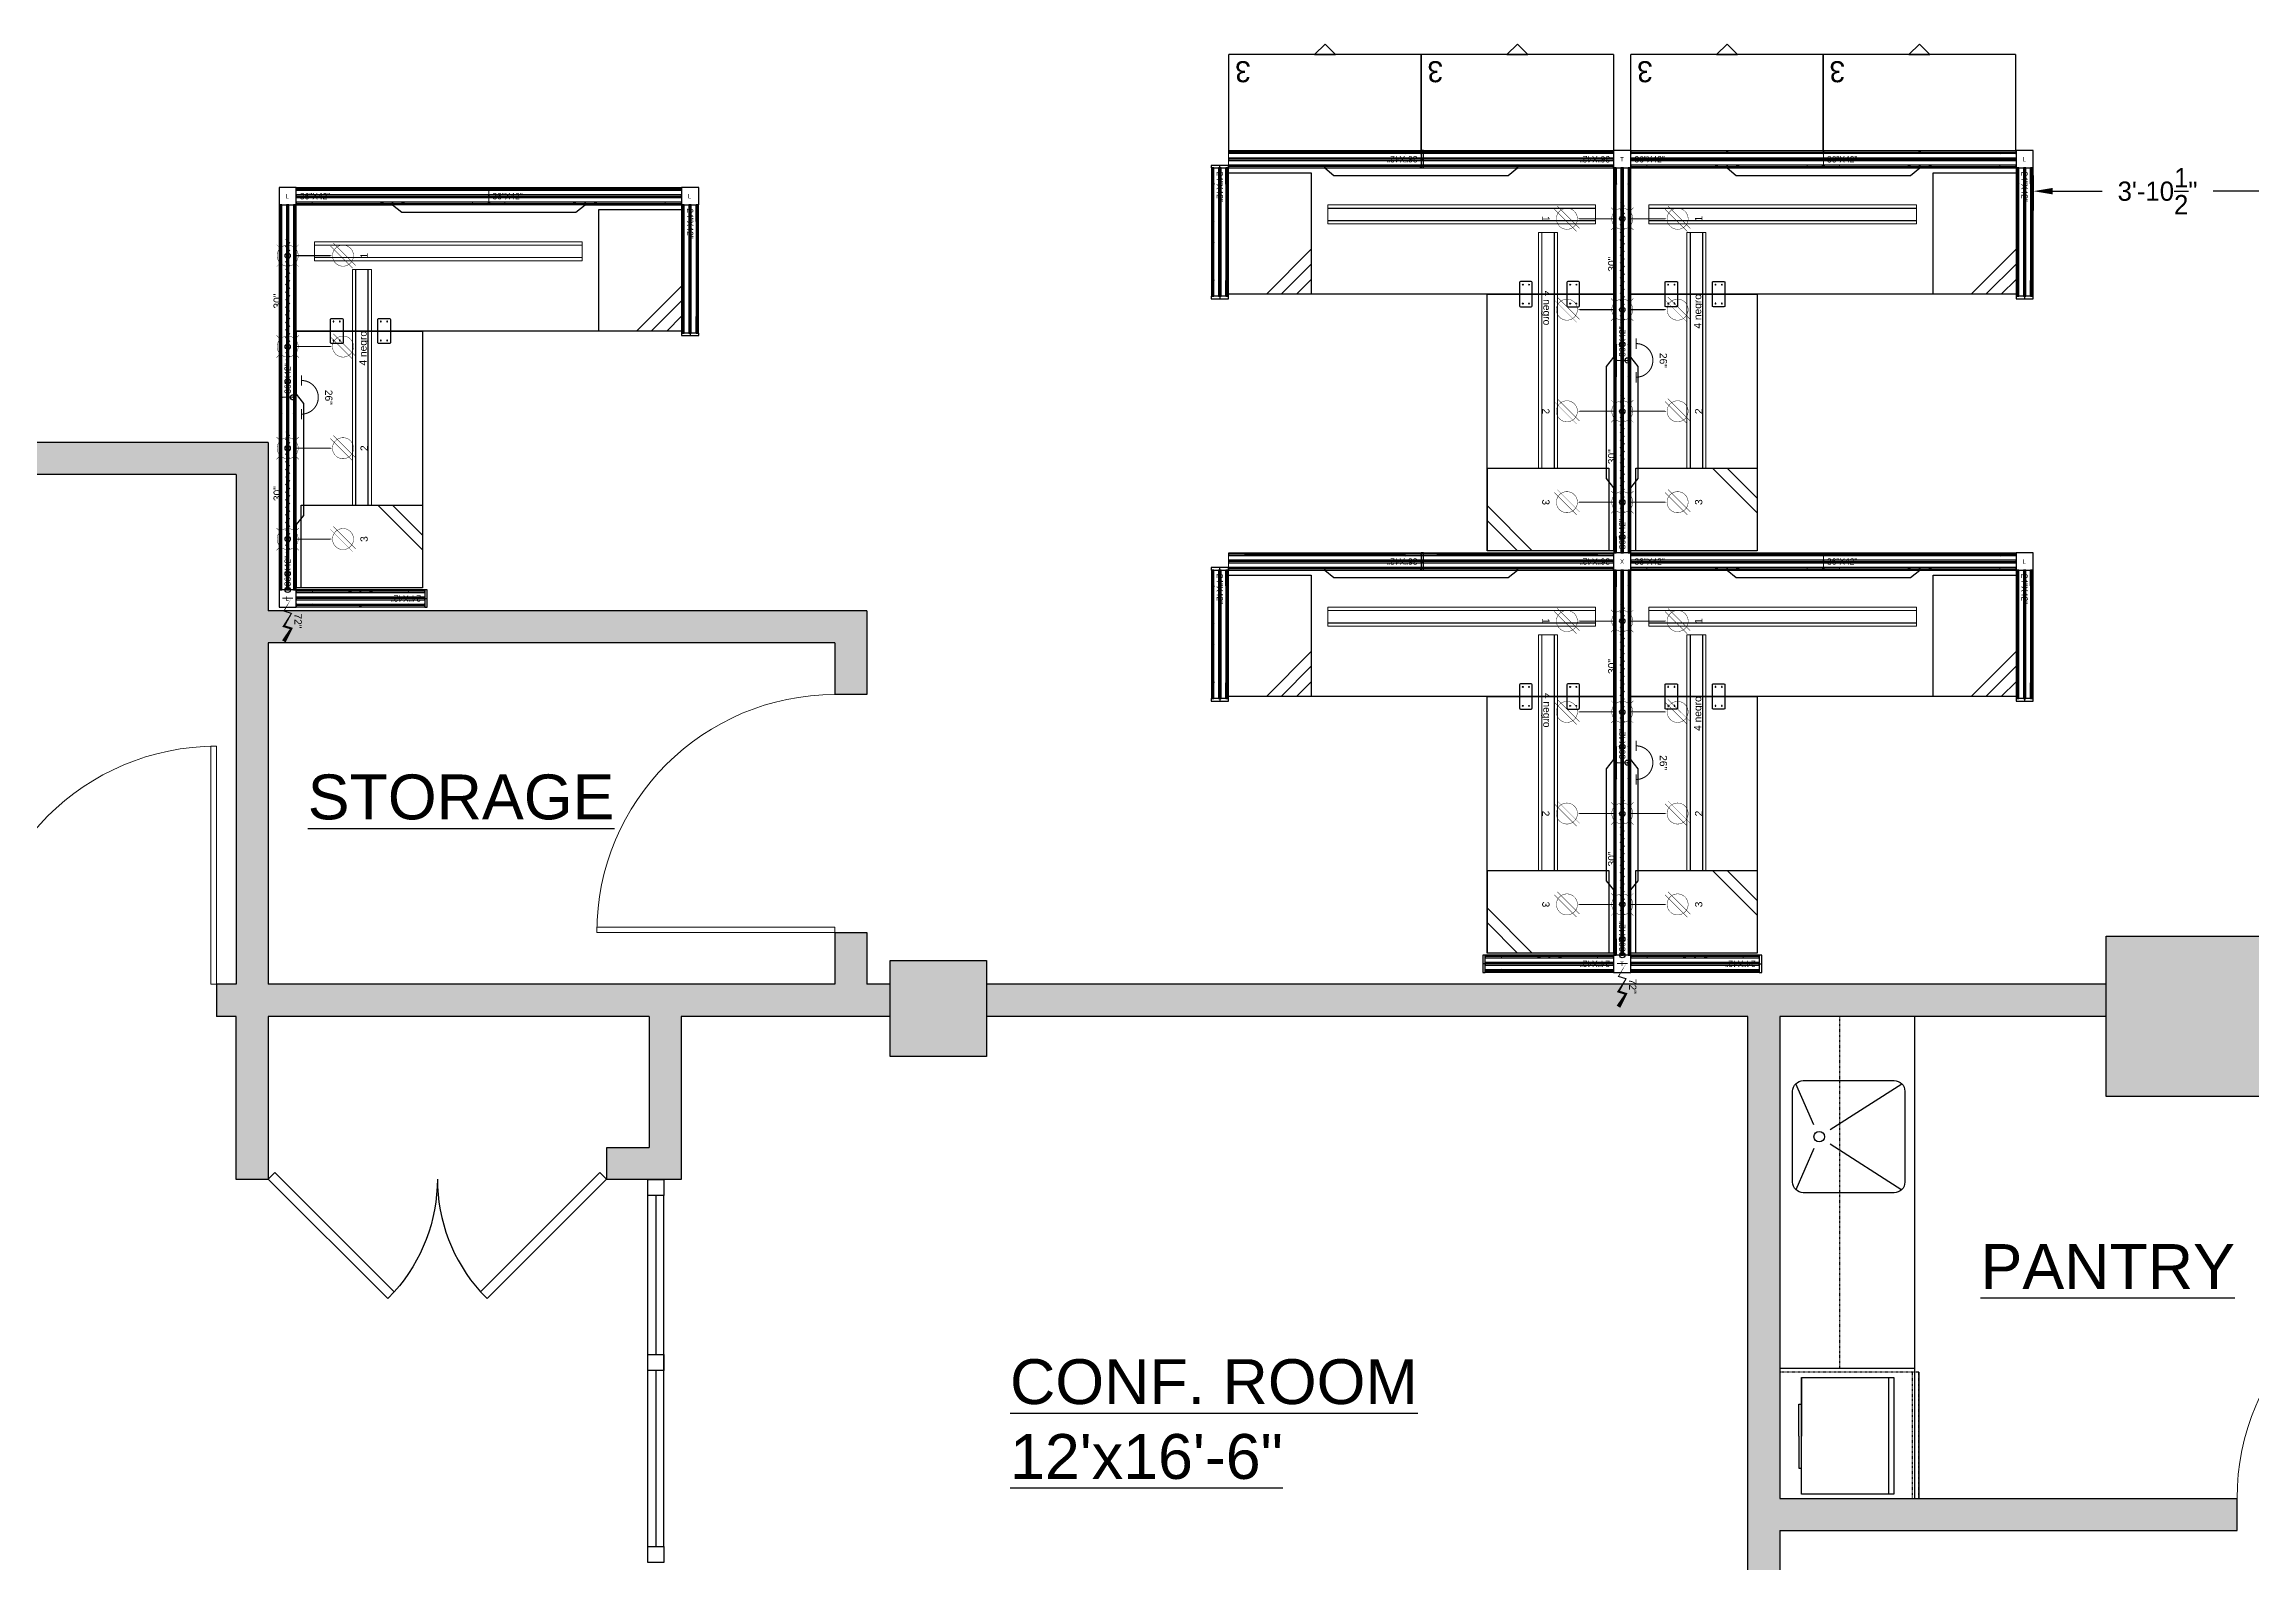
# Model space of a CAD drawing. Header units: inches. Extents: x 0 to 8116, y 4 to 1630.
# Drawn here: x 2857.2 to 3270.2, y 534.4 to 818.6 of the extents above; entities that cross this region are included whole.
import ezdxf
from ezdxf.enums import TextEntityAlignment as Align

# ---------------------------------------------------------------- set-up
doc = ezdxf.new("R2010")
doc.units = ezdxf.units.IN
doc.header["$MEASUREMENT"] = 0
doc.linetypes.add('HIDDEN', pattern=[0.375, 0.25, -0.125])
for name, color, linetype in [('0-BACKGROUND', 7, 'Continuous'), ('DD2D', 7, 'Continuous'), ('DD2D_Geometry', 7, 'Continuous'), ('ELECTRI', 7, 'Continuous'), ('ENFASIS NEW', 7, 'Continuous'), ('LATEFILE', 7, 'Continuous'), ('LATFILE', 7, 'Continuous'), ('LF', 7, 'Continuous'), ('QU4TRO', 7, 'Continuous'), ('S7000', 7, 'Continuous'), ('TEXT HARNESS', 7, 'Continuous')]:
    doc.layers.add(name, color=color, linetype=linetype)
doc.layers.add('ADOOR', color=2, linetype='Continuous', lineweight=9)
doc.styles.add('ARCH-STYLE', font='arial.ttf')
doc.styles.add('ARIAL', font='arial.ttf')
doc.styles.get("Standard").update_dxf_attribs({"font": 'stylu.ttf'})
doc.dimstyles.get("Standard").update_dxf_attribs({"dimscale": 20, "dimtxt": 0.18, "dimasz": 0.18, "dimexe": 0.18, "dimexo": 0.0625, "dimgap": 0.09, "dimtad": 0, "dimtih": 1, "dimtoh": 1, "dimzin": 0, "dimdsep": 46, "dimlunit": 4, "dimtxsty": 'Standard', "dimcen": 0.09, "dimadec": 0, "dimazin": 0, "dimtfac": 1, "dimtofl": 0, "dimtmove": 0, "dimatfit": 3, "dimfxl": 1, "dimtolj": 1, "dimtzin": 0, "dimarcsym": 0})

# ---------------------------------------------------------------- blocks, each defined once
blk = doc.blocks.new('45DR')
at = {"layer": 'ADOOR'}
blk.add_lwpolyline([(0, 1), (0, 0), (0.0234, 0), (0.0234, 1)], close=True, dxfattribs=at)
blk.add_arc((0, 0), 1, 0, 90, dxfattribs=at)
blk = doc.blocks.new('DOOR45')
blk.add_lwpolyline([(0, 0), (1.41, -1.41), (26.83, 24), (25.42, 25.42)], close=True)
blk.add_arc((0, 0), 36, 0, 41.8153)
blk = doc.blocks.new('520block')
at = {"layer": '0-BACKGROUND'}
for points in [[(702.66, 557.4), (590.66, 557.4), (590.66, 588.9), (449.35, 588.9), (449.35, 582.9), (584.66, 582.9), (584.66, 487.53), (580.94, 487.53), (580.94, 481.53), (584.66, 481.53), (584.66, 450.98), (590.58, 450.98), (590.66, 451.07), (590.66, 481.53), (661.88, 481.53), (661.88, 456.98), (654, 456.98), (654, 450.98), (667.88, 450.98), (667.88, 481.53), (707, 481.53), (707, 487.53), (702.66, 487.53), (702.66, 497.19), (696.66, 497.19), (696.66, 487.53), (590.66, 487.53), (590.66, 551.4), (696.66, 551.4), (696.66, 541.74), (702.66, 541.74)], [(725, 487.53), (725, 481.53), (867.44, 481.53), (867.44, 331.55), (873.44, 331.55), (873.44, 385.32), (958.97, 385.32), (958.97, 391.32), (873.44, 391.32), (873.44, 414.95), (873.44, 481.53), (934.5, 481.53), (934.5, 487.53)]]:
    blk.add_hatch(color=256, dxfattribs=at).paths.add_polyline_path(points)
h = blk.add_hatch(color=256, dxfattribs=at)
h.paths.add_polyline_path([(964.5, 496.53), (934.5, 496.53), (934.5, 466.53), (964.5, 466.53)])
h.paths.add_polyline_path([(725, 492), (707, 492), (707, 474), (725, 474)])
h.paths.add_polyline_path([(707, 273), (707, 255), (725, 255), (725, 273)])
for p, q in [((590.66, 588.9), (449.35, 588.9)), ((590.66, 588.9), (590.66, 557.4)), ((584.66, 582.9), (449.35, 582.9)), ((584.66, 582.9), (584.66, 487.53)), ((702.66, 557.4), (590.66, 557.4)), ((702.66, 557.4), (702.66, 541.74)), ((590.66, 551.4), (590.66, 487.53)), ((696.66, 551.4), (590.66, 551.4)), ((696.66, 551.4), (696.66, 541.74)), ((702.66, 541.74), (696.66, 541.74)), ((696.66, 497.19), (696.66, 487.53)), ((696.66, 497.19), (702.66, 497.19)), ((702.66, 497.19), (702.66, 487.53)), ((584.66, 487.53), (580.94, 487.53)), ((580.94, 487.53), (580.94, 481.53)), ((696.66, 487.53), (590.66, 487.53)), ((707, 487.53), (702.66, 487.53)), ((934.5, 487.53), (725, 487.53)), ((584.66, 481.53), (580.94, 481.53)), ((584.66, 450.98), (584.66, 481.53)), ((661.88, 481.53), (590.66, 481.53)), ((590.66, 481.53), (590.66, 450.98)), ((661.88, 481.53), (661.88, 456.98)), ((707, 481.53), (667.88, 481.53)), ((667.88, 481.53), (667.88, 450.98)), ((867.44, 481.53), (725, 481.53)), ((867.44, 331.55), (867.44, 481.53)), ((934.5, 481.53), (873.44, 481.53)), ((873.44, 481.53), (873.44, 391.32)), ((898.62, 481.53), (898.6, 415.63)), ((879.81, 461.25), (876.41, 468.92)), ((882.87, 460.33), (896.23, 468.92)), ((654, 456.98), (661.88, 456.98)), ((654, 450.98), (654, 456.98)), ((879.81, 456.77), (876.41, 449.09)), ((882.87, 457.68), (896.23, 449.09)), ((590.66, 450.98), (584.66, 450.98)), ((667.88, 450.98), (654, 450.98)), ((661.65, 382.3), (661.65, 447.98)), ((663.15, 447.98), (663.15, 418.23)), ((664.65, 382.3), (664.65, 447.98)), ((663.15, 415.23), (663.15, 382.3)), ((898.6, 415.63), (873.44, 415.63)), ((877.5, 392.1), (877.5, 413.97)), ((877.5, 413.97), (894.75, 413.97)), ((877.5, 413.97), (877.5, 402.97)), ((893.75, 413.97), (893.75, 392.1)), ((894.75, 413.97), (894.75, 392.1)), ((898.6, 415.63), (898.6, 391.32)), ((899.44, 414.95), (899.44, 391.32)), ((877, 402.97), (877, 408.97)), ((877, 408.97), (877, 408.97)), ((877, 408.97), (877.5, 408.97)), ((877, 402.97), (877, 402.97)), ((877, 402.97), (877, 396.97)), ((877.5, 402.97), (877.5, 402.97)), ((877, 396.97), (877, 396.97)), ((877, 396.97), (877.5, 396.97)), ((873.44, 391.32), (958.97, 391.32)), ((894.75, 392.1), (877.5, 392.1)), ((877.5, 392.1), (877.5, 392.1)), ((894.75, 392.1), (894.75, 392.1)), ((958.97, 385.32), (958.97, 391.32)), ((873.44, 385.32), (873.44, 331.55)), ((873.44, 385.32), (958.97, 385.32))]:
    blk.add_line(p, q, dxfattribs=at)
at = {"layer": '0-BACKGROUND', "linetype": 'HIDDEN', "ltscale": 0.25}
for p, q in [((884.62, 481.53), (884.62, 415.63)), ((898.25, 391.32), (898.25, 414.95))]:
    blk.add_line(p, q, dxfattribs=at)
at = {"layer": '0-BACKGROUND'}
for points in [[(964.5, 466.53), (934.5, 466.53), (934.5, 496.53), (964.5, 496.53)], [(725, 474), (707, 474), (707, 492), (725, 492)], [(661.65, 447.98), (661.65, 450.98), (664.65, 450.98), (664.65, 447.98)], [(661.65, 415.23), (661.65, 418.23), (664.65, 418.23), (664.65, 415.23)], [(661.65, 379.3), (661.65, 382.3), (664.65, 382.3), (664.65, 379.3)]]:
    blk.add_lwpolyline(points, close=True, dxfattribs=at)
blk.add_lwpolyline([(896.82, 467.51), (896.82, 450.51, -0.414214), (894.82, 448.51), (877.82, 448.51, -0.414214), (875.82, 450.51), (875.82, 467.51, -0.414214), (877.82, 469.51), (894.82, 469.51, -0.414214)], format="xyb", close=True, dxfattribs=at)
at = {"layer": '0-BACKGROUND', "linetype": 'HIDDEN', "ltscale": 0.25}
blk.add_lwpolyline([(899.44, 391.32), (899.44, 414.95), (873.44, 414.95), (873.44, 391.32)], close=True, dxfattribs=at)
at = {"layer": '0-BACKGROUND'}
blk.add_circle((880.81, 459.01), 0.988, dxfattribs=at)
for name, p, xscale, yscale, zscale, rotation in [('45DR', (696.66, 497.19), 44.54584335435582, 44.54584335435582, 44.54584335435582, 90), ('DOOR45', (590.66, 451.07), -0.8784272500161023, 0.8784272500161023, 0.8784272500154707, 180), ('DOOR45', (653.91, 451.07), 0.8784272500161023, 0.8784272500161023, 0.8784272500161023, 180)]:
    blk.add_blockref(name, p, dxfattribs=dict(at, xscale=xscale, yscale=yscale, zscale=zscale, rotation=rotation))
at = {"layer": '0-BACKGROUND', "xscale": -44.54584335435582, "yscale": 44.54584335435582, "zscale": 44.54584335435582}
for p in [(580.94, 487.53), (1003.52, 391.32)]:
    blk.add_blockref('45DR', p, dxfattribs=at)
at = {"layer": '0-BACKGROUND', "char_height": 8.4, "attachment_point": 1, "style": 'ARCH-STYLE'}
for s, insert, width in [('{\\LSTORAGE}', (598.03, 526.79), 54), ('{\\LPANTRY}', (910.98, 438.91), 54), ('{\\LCONF. ROOM\\P12\'x16\'-6"}', (729.42, 417.37), 157.5705)]:
    blk.add_mtext(s, dxfattribs=dict(at, insert=insert, width=width))
blk = doc.blocks.new('LF4033640S')
for p, q in [((0, 0), (0.914, 0)), ((0, -0.457), (0.914, -0.457))]:
    blk.add_line(p, q)
at = {"layer": 'LATEFILE'}
for p, q in [((0, -0.457), (0, 0)), ((0.914, 0), (0.914, -0.457))]:
    blk.add_line(p, q, dxfattribs=at)
blk.add_lwpolyline([(0.407, -0.457), (0.457, -0.507), (0.507, -0.457)], close=True, dxfattribs=at)
at = {"layer": 'LATFILE', "insert": (0.81, -0.326), "char_height": 0.1, "width": 0.07696, "attachment_point": 1}
blk.add_mtext('3', dxfattribs=at)
blk = doc.blocks.new('*D107')
at = {"color": 0, "lineweight": -2, "transparency": 16777216}
for p, q in [((3229.31, 794.05), (3229.31, 787.5)), ((3275.8, 794.05), (3275.8, 787.5)), ((3232.91, 791.1), (3242.17, 791.1)), ((3272.2, 791.1), (3262.94, 791.1))]:
    blk.add_line(p, q, dxfattribs=at)
at = {"color": 0, "transparency": 16777216}
for points in [[(3232.91, 791.7), (3232.91, 790.5), (3229.31, 791.1)], [(3272.2, 791.7), (3272.2, 790.5), (3275.8, 791.1)]]:
    blk.add_solid(points, dxfattribs=at)
at = {"layer": 'Defpoints', "color": 0, "transparency": 16777216}
for p in [(3229.31, 795.3), (3275.8, 795.3), (3275.8, 791.1)]:
    blk.add_point(p, dxfattribs=at)
at = {"color": 0, "transparency": 16777216, "insert": (3252.56, 791.1), "char_height": 3.6, "attachment_point": 5}
blk.add_mtext('\\A1;3\'-10{\\H1.000000x;\\S1/2;}"', dxfattribs=at)
blk = doc.blocks.new('818072')
at = {"color": 1}
blk.add_lwpolyline([(0.04, 0.018, 0, 0.005, 0), (0.101, -0.018, 0.005, 0.005, 0), (0.112, 0.018, 0.005, 0.01, 0), (0.173, -0.018, 0.01, 0.01, 0), (0.184, 0.018, 0.01, 0.02, 0), (0.245, -0.018, 0.02, 0.02, 0)], format="xyseb", dxfattribs=at)
at = {"color": 1, "const_width": 0.005}
blk.add_lwpolyline([(0.04, 0.025), (0.04, -0.025)], dxfattribs=at)
at = {"color": 1}
blk.add_circle((0, 0), 0.0125, dxfattribs=at)
blk.add_point((0, 0), dxfattribs=at)
at = {"layer": 'TEXT HARNESS', "color": 1, "style": 'ARIAL'}
blk.add_text('72"', height=0.0347, dxfattribs=at).set_placement((0.148, 0.05), align=Align.MIDDLE)
blk = doc.blocks.new('DD40102472AB')
at = {"color": 1}
for p, q in [((0.004, -0.004), (-0.004, 0.004)), ((0.004, 0.004), (-0.004, -0.004))]:
    blk.add_line(p, q, dxfattribs=at)
blk.add_lwpolyline([(-0.414, -0.042), (0.414, -0.042), (0.458, -0.007), (0.915, -0.007), (0.915, -0.607), (-0.915, -0.607), (-0.915, -0.007), (-0.458, -0.007)], close=True)
blk.add_point((0, 0))
blk.add_point((0, 0))
blk.add_point((0, 0), dxfattribs=at)
blk = doc.blocks.new('DD40102448AB')
at = {"color": 1}
for p, q in [((0.004, -0.004), (-0.004, 0.004)), ((0.004, 0.004), (-0.004, -0.004))]:
    blk.add_line(p, q, dxfattribs=at)
blk.add_lwpolyline([(-0.266, -0.042), (0.266, -0.042), (0.31, -0.007), (0.61, -0.007), (0.61, -0.607), (-0.61, -0.607), (-0.61, -0.007), (-0.31, -0.007)], close=True)
blk.add_point((0, 0))
blk.add_point((0, 0))
blk.add_point((0, 0), dxfattribs=at)
blk = doc.blocks.new('S7012')
for p, q in [((0.18, -0.577), (0.393, -0.364)), ((0.25, -0.577), (0.393, -0.434)), ((0.323, -0.577), (0.393, -0.507))]:
    blk.add_line(p, q)
blk.add_lwpolyline([(0, 0), (0.393, 0), (0.393, -0.577), (0, -0.577)], close=True)
blk = doc.blocks.new('S7023')
for p, q in [((0.18, -0.577), (0.393, -0.364)), ((0.25, -0.577), (0.393, -0.434))]:
    blk.add_line(p, q)
blk.add_lwpolyline([(0, 0), (0.393, 0), (0.393, -0.577), (0, -0.577)], close=True)
blk = doc.blocks.new('829030')
at = {"color": 1}
for points in [[(0.1, 0.009, 0.005, 0.005, 0), (0.118, -0.009, 0.005, 0.005, 0), (0.136, 0.009, 0.005, 0.005, 0), (0.154, -0.009, 0.005, 0.005, 0), (0.172, 0.009, 0.005, 0.005, 0), (0.19, -0.009, 0.005, 0.005, 0), (0.208, 0.009, 0.005, 0.005, 0), (0.226, -0.009, 0.005, 0.005, 0), (0.244, 0.009, 0.005, 0.005, 0), (0.262, -0.009, 0.005, 0.005, 0), (0.28, 0.009, 0.005, 0.005, 0), (0.298, -0.009, 0.005, 0.005, 0), (0.316, 0.009, 0.005, 0.005, 0), (0.334, -0.009, 0.005, 0.005, 0), (0.352, 0.009, 0.005, 0.005, 0), (0.37, -0.009, 0.005, 0.005, 0), (0.388, 0.009, 0.005, 0.005, 0), (0.406, -0.009, 0.005, 0.005, 0), (0.424, 0.009, 0.005, 0.005, 0), (0.442, -0.009, 0.005, 0.005, 0), (0.46, 0.009, 0.005, 0.005, 0), (0.478, -0.009, 0.005, 0.005, 0), (0.496, 0.009, 0.005, 0.005, 0), (0.514, -0.009, 0.005, 0.005, 0), (0.532, 0.009, 0.005, 0.005, 0), (0.55, -0.009, 0, 0, 0)], [(0.676, 0.009, 0.005, 0.005, 0), (0.658, -0.009, 0.005, 0.005, 0), (0.64, 0.009, 0.005, 0.005, 0), (0.622, -0.009, 0.005, 0.005, 0), (0.604, 0.009, 0.005, 0.005, 0), (0.586, -0.009, 0.005, 0.005, 0), (0.568, 0.009, 0.005, 0.005, 0), (0.55, -0.009, 0, 0, 0)]]:
    blk.add_lwpolyline(points, format="xyseb", dxfattribs=at)
at = {"color": 1, "const_width": 0.002}
for points in [[(0.138, 0.027), (0.112, 0.053)], [(0.192, 0.027), (0.218, 0.053)], [(0.57, 0.027), (0.544, 0.053)], [(0.624, 0.027), (0.65, 0.053)], [(0.138, -0.027), (0.112, -0.053)], [(0.192, -0.027), (0.218, -0.053)], [(0.57, -0.027), (0.544, -0.053)], [(0.624, -0.027), (0.65, -0.053)]]:
    blk.add_lwpolyline(points, dxfattribs=at)
for points in [[(0.165, -0.05, -1), (0.165, 0.05, -1)], [(0.597, -0.05, 1), (0.597, 0.05, 1)]]:
    blk.add_lwpolyline(points, format="xyb", close=True, dxfattribs=at)
at = {"color": 1}
blk.add_circle((0, 0), 0.0125, dxfattribs=at)
blk.add_point((0, 0), dxfattribs=at)
at = {"layer": 'TEXT HARNESS', "color": 1, "style": 'ARIAL'}
blk.add_text('30"', height=0.0347, dxfattribs=at).set_placement((0.381, 0.05), align=Align.MIDDLE)
blk = doc.blocks.new('8065E1C')
at = {"color": 1, "const_width": 0.005}
blk.add_lwpolyline([(0.025, -0.04), (-0.025, -0.04)], dxfattribs=at)
at = {"color": 1}
for points in [[(0, -0.04, 0.005, 0.005, 0), (0, -0.165, 0.025, 0, 0), (0, -0.211, 0, 0, 0)], [(-0.06, -0.309, 0.002, 0.002, 0), (0.046, -0.203, 0.002, 0.002, 0)], [(-0.046, -0.323, 0.002, 0.002, 0), (0.06, -0.217, 0.002, 0.002, 0)]]:
    blk.add_lwpolyline(points, format="xyseb", dxfattribs=at)
at = {"color": 1, "const_width": 0.002}
blk.add_lwpolyline([(-0.05, -0.263, -1), (0.05, -0.263, -1)], format="xyb", close=True, dxfattribs=at)
at = {"color": 1}
blk.add_circle((0, 0), 0.0125, dxfattribs=at)
blk.add_point((0, 0), dxfattribs=at)
at = {"layer": 'TEXT HARNESS', "color": 1, "style": 'ARIAL'}
blk.add_text('1', height=0.0347, dxfattribs=at).set_placement((0, -0.363), align=Align.MIDDLE)
blk = doc.blocks.new('8065E4C')
at = {"color": 1, "const_width": 0.005}
blk.add_lwpolyline([(0.025, -0.04), (-0.025, -0.04)], dxfattribs=at)
at = {"color": 1}
for points in [[(0, -0.04, 0.005, 0.005, 0), (0, -0.165, 0.025, 0, 0), (0, -0.211, 0, 0, 0)], [(-0.06, -0.309, 0.002, 0.002, 0), (0.046, -0.203, 0.002, 0.002, 0)], [(-0.046, -0.323, 0.002, 0.002, 0), (0.06, -0.217, 0.002, 0.002, 0)]]:
    blk.add_lwpolyline(points, format="xyseb", dxfattribs=at)
at = {"color": 1, "const_width": 0.002}
blk.add_lwpolyline([(-0.05, -0.263, -1), (0.05, -0.263, -1)], format="xyb", close=True, dxfattribs=at)
at = {"color": 1}
blk.add_circle((0, 0), 0.0125, dxfattribs=at)
blk.add_point((0, 0), dxfattribs=at)
at = {"layer": 'TEXT HARNESS', "color": 1, "style": 'ARIAL'}
blk.add_text('4 negro', height=0.0347, dxfattribs=at).set_placement((-0.008, -0.363), align=Align.MIDDLE)
blk = doc.blocks.new('8065E2C')
at = {"color": 1, "const_width": 0.005}
blk.add_lwpolyline([(0.025, -0.04), (-0.025, -0.04)], dxfattribs=at)
at = {"color": 1}
for points in [[(0, -0.04, 0.005, 0.005, 0), (0, -0.165, 0.025, 0, 0), (0, -0.211, 0, 0, 0)], [(-0.06, -0.309, 0.002, 0.002, 0), (0.046, -0.203, 0.002, 0.002, 0)], [(-0.046, -0.323, 0.002, 0.002, 0), (0.06, -0.217, 0.002, 0.002, 0)]]:
    blk.add_lwpolyline(points, format="xyseb", dxfattribs=at)
at = {"color": 1, "const_width": 0.002}
blk.add_lwpolyline([(-0.05, -0.263, -1), (0.05, -0.263, -1)], format="xyb", close=True, dxfattribs=at)
at = {"color": 1}
blk.add_circle((0, 0), 0.0125, dxfattribs=at)
blk.add_point((0, 0), dxfattribs=at)
blk.add_point((0, 0), dxfattribs=at)
at = {"layer": 'TEXT HARNESS', "color": 1, "style": 'ARIAL'}
blk.add_text('2', height=0.0347, dxfattribs=at).set_placement((0, -0.363), align=Align.MIDDLE)
blk = doc.blocks.new('8065E3C')
at = {"color": 1, "const_width": 0.005}
blk.add_lwpolyline([(0.025, -0.04), (-0.025, -0.04)], dxfattribs=at)
at = {"color": 1}
for points in [[(0, -0.04, 0.005, 0.005, 0), (0, -0.165, 0.025, 0, 0), (0, -0.211, 0, 0, 0)], [(-0.06, -0.309, 0.002, 0.002, 0), (0.046, -0.203, 0.002, 0.002, 0)], [(-0.046, -0.323, 0.002, 0.002, 0), (0.06, -0.217, 0.002, 0.002, 0)]]:
    blk.add_lwpolyline(points, format="xyseb", dxfattribs=at)
at = {"color": 1, "const_width": 0.002}
blk.add_lwpolyline([(-0.05, -0.263, -1), (0.05, -0.263, -1)], format="xyb", close=True, dxfattribs=at)
at = {"color": 1}
blk.add_circle((0, 0), 0.0125, dxfattribs=at)
blk.add_point((0, 0), dxfattribs=at)
at = {"layer": 'TEXT HARNESS', "color": 1, "style": 'ARIAL'}
blk.add_text('3', height=0.0347, dxfattribs=at).set_placement((0, -0.363), align=Align.MIDDLE)
blk = doc.blocks.new('817726')
at = {"color": 3, "const_width": 0.005}
blk.add_lwpolyline([(0.08, 0.04, 1), (-0.08, 0.04)], format="xyb", dxfattribs=at)
for points in [[(-0.055, 0.04), (-0.105, 0.04)], [(0.055, 0.04), (0.105, 0.04)]]:
    blk.add_lwpolyline(points, dxfattribs=at)
at = {"color": 3}
blk.add_circle((0, 0), 0.0125, dxfattribs=at)
blk.add_point((0, 0), dxfattribs=at)
at = {"layer": 'TEXT HARNESS', "color": 3, "style": 'ARIAL'}
blk.add_text('26"', height=0.0347, dxfattribs=at).set_placement((0, 0.17), align=Align.MIDDLE)
blk = doc.blocks.new('D3223S')
for p, q in [((0.055, 0), (-0.055, 0)), ((-0.06, -0.005), (-0.06, -0.055)), ((-0.055, -0.06), (0.055, -0.06)), ((0.06, -0.055), (0.06, -0.005))]:
    blk.add_line(p, q)
for centre in [(-0.045, -0.015), (-0.045, -0.045), (0.045, -0.015), (0.045, -0.045)]:
    blk.add_circle(centre, 0.00195)
for centre, start, end in [((-0.055, -0.005), 90, 180), ((-0.055, -0.055), 180, 270), ((0.055, -0.005), 0, 90), ((0.055, -0.055), 270, 0)]:
    blk.add_arc(centre, 0.005, start, end)
blk = doc.blocks.new('A$C18FD438F')
at = {"color": 0, "linetype": 'Continuous', "lineweight": 0}
for p, q in [((-0.934, 0.184), (-0.934, 0.199)), ((-0.934, 0.199), (0.338, 0.199)), ((-0.934, 0.183), (-0.934, 0.184)), ((-0.934, 0.184), (0.338, 0.184)), ((-0.934, 0.183), (0.338, 0.183)), ((-0.934, 0.182), (-0.934, 0.183)), ((-0.934, 0.125), (-0.934, 0.182)), ((-0.934, 0.125), (-0.934, 0.125)), ((-0.934, 0.123), (-0.934, 0.125)), ((-0.934, 0.125), (0.338, 0.125)), ((-0.934, 0.124), (0.338, 0.124)), ((-0.934, 0.109), (-0.934, 0.123)), ((-0.934, 0.109), (0.338, 0.109)), ((0.338, 0.184), (0.338, 0.199)), ((0.338, 0.183), (0.338, 0.184)), ((0.338, 0.182), (0.338, 0.183)), ((0.338, 0.125), (0.338, 0.182)), ((0.338, 0.123), (0.338, 0.125)), ((0.338, 0.125), (0.338, 0.125)), ((0.338, 0.109), (0.338, 0.123))]:
    blk.add_line(p, q, dxfattribs=at)
blk = doc.blocks.new('DD330154S')
blk.add_blockref('A$C18FD438F', (0.934, -0.154))
blk = doc.blocks.new('DD330148S')
at = {"color": 0, "linetype": 'Continuous', "lineweight": 0}
for p, q in [((0, 0.03), (0, 0.045)), ((0, 0.045), (1.12, 0.045)), ((0, 0.029), (0, 0.03)), ((0, 0.03), (1.12, 0.03)), ((0, 0.029), (1.12, 0.029)), ((0, 0.028), (0, 0.029)), ((0, -0.028), (0, 0.028)), ((1.12, 0.03), (1.12, 0.045)), ((1.12, 0.029), (1.12, 0.03)), ((1.12, 0.028), (1.12, 0.029)), ((1.12, -0.028), (1.12, 0.028)), ((0, -0.029), (0, -0.028)), ((0, -0.03), (0, -0.029)), ((0, -0.029), (1.12, -0.029)), ((0, -0.045), (0, -0.03)), ((0, -0.03), (1.12, -0.03)), ((0, -0.045), (1.12, -0.045)), ((1.12, -0.029), (1.12, -0.028)), ((1.12, -0.03), (1.12, -0.029)), ((1.12, -0.045), (1.12, -0.03))]:
    blk.add_line(p, q, dxfattribs=at)
blk = doc.blocks.new('DD101024422D')
at = {"color": 1, "linetype": 'Continuous', "lineweight": 0}
for p, q in [((0, -0.025), (0, 0.025)), ((0.002, 0.027), (0.021, 0.027)), ((0.002, 0.027), (0.022, 0.027)), ((0.075, 0.027), (0.021, 0.027)), ((0.075, 0.027), (0.075, 0.027)), ((0.077, 0.026), (0.077, 0.034)), ((0.533, 0.034), (0.077, 0.034)), ((0.533, 0.034), (0.533, 0.026)), ((0.535, 0.027), (0.589, 0.027)), ((0.535, 0.027), (0.535, 0.027)), ((0.608, 0.027), (0.588, 0.027)), ((0.608, 0.027), (0.589, 0.027)), ((0.61, -0.025), (0.61, 0.025)), ((0.025, -0.028), (0.002, -0.028)), ((0.025, -0.028), (0.075, -0.028)), ((0.075, -0.028), (0.075, -0.028)), ((0.077, -0.034), (0.077, -0.026)), ((0.533, -0.034), (0.077, -0.034)), ((0.533, -0.026), (0.533, -0.034)), ((0.585, -0.028), (0.535, -0.028)), ((0.535, -0.028), (0.535, -0.028)), ((0.585, -0.028), (0.608, -0.028))]:
    blk.add_line(p, q, dxfattribs=at)
at = {"color": 1}
for p, q in [((0.301, 0.038), (0.309, 0.031)), ((0.301, 0.031), (0.309, 0.038)), ((0.301, -0.038), (0.309, -0.031)), ((0.301, -0.031), (0.309, -0.038))]:
    blk.add_line(p, q, dxfattribs=at)
for centre in [(0.255, -0.034), (0.355, -0.034)]:
    blk.add_circle(centre, 0.005, dxfattribs=at)
at = {"color": 1, "linetype": 'Continuous', "lineweight": 0}
for centre, radius, start, end in [((0.002, 0.025), 0.00203, 90, 180), ((0.075, 0.026), 0.00151, 10.021, 90), ((0.075, 0.026), 0.00151, 0, 10.021), ((0.535, 0.026), 0.00151, 169.979, 180), ((0.535, 0.026), 0.00151, 169.979, 180), ((0.535, 0.026), 0.00151, 90, 169.979), ((0.608, 0.025), 0.00203, 0, 90), ((0.002, -0.025), 0.00203, 180, 270), ((0.075, -0.026), 0.00151, 270, 349.979), ((0.075, -0.026), 0.00151, 349.979, 0), ((0.535, -0.026), 0.00151, 180, 190.021), ((0.535, -0.026), 0.00151, 180, 190.021), ((0.535, -0.026), 0.00151, 190.021, 270), ((0.608, -0.025), 0.00203, 270, 0)]:
    blk.add_arc(centre, radius, start, end, dxfattribs=at)
at = {"color": 1}
for p in [(0.305, 0.034), (0.305, -0.034)]:
    blk.add_point(p, dxfattribs=at)
at = {"insert": (0.017, 0.015), "char_height": 0.03, "attachment_point": 1}
blk.add_mtext_dynamic_manual_height_columns('24"X42"', width=75.49402, gutter_width=12.5, heights=[0], dxfattribs=at)
blk = doc.blocks.new('SPACE_DD10102442')
blk.add_blockref('DD101024422D', (0, 0))
blk = doc.blocks.new('DD101036422D')
at = {"color": 1, "linetype": 'Continuous', "lineweight": 0}
for p, q in [((0, -0.025), (0, 0.025)), ((0.002, 0.027), (0.021, 0.027)), ((0.002, 0.027), (0.022, 0.027)), ((0.075, 0.027), (0.021, 0.027)), ((0.075, 0.027), (0.075, 0.027)), ((0.076, 0.026), (0.076, 0.034)), ((0.838, 0.034), (0.076, 0.034)), ((0.838, 0.034), (0.838, 0.026)), ((0.84, 0.027), (0.894, 0.027)), ((0.84, 0.027), (0.84, 0.027)), ((0.913, 0.027), (0.893, 0.027)), ((0.913, 0.027), (0.894, 0.027)), ((0.915, -0.025), (0.915, 0.025)), ((0.025, -0.028), (0.002, -0.028)), ((0.025, -0.028), (0.075, -0.028)), ((0.075, -0.028), (0.075, -0.028)), ((0.076, -0.034), (0.076, -0.026)), ((0.838, -0.034), (0.076, -0.034)), ((0.838, -0.026), (0.838, -0.034)), ((0.89, -0.028), (0.84, -0.028)), ((0.84, -0.028), (0.84, -0.028)), ((0.89, -0.028), (0.913, -0.028))]:
    blk.add_line(p, q, dxfattribs=at)
at = {"color": 1}
for p, q in [((0.454, 0.038), (0.461, 0.031)), ((0.454, 0.031), (0.461, 0.038)), ((0.454, -0.038), (0.461, -0.031)), ((0.454, -0.031), (0.461, -0.038))]:
    blk.add_line(p, q, dxfattribs=at)
for centre in [(0.407, -0.034), (0.507, -0.034)]:
    blk.add_circle(centre, 0.005, dxfattribs=at)
at = {"color": 1, "linetype": 'Continuous', "lineweight": 0}
for centre, radius, start, end in [((0.002, 0.025), 0.00203, 90, 180), ((0.075, 0.026), 0.00151, 10.021, 90), ((0.075, 0.026), 0.00151, 0, 10.021), ((0.84, 0.026), 0.00151, 169.979, 180), ((0.84, 0.026), 0.00151, 169.979, 180), ((0.84, 0.026), 0.00151, 90, 169.979), ((0.913, 0.025), 0.00203, 0, 90), ((0.002, -0.025), 0.00203, 180, 270), ((0.075, -0.026), 0.00151, 270, 349.979), ((0.075, -0.026), 0.00151, 349.979, 0), ((0.84, -0.026), 0.00151, 180, 190.021), ((0.84, -0.026), 0.00151, 180, 190.021), ((0.84, -0.026), 0.00151, 190.021, 270), ((0.913, -0.025), 0.00203, 270, 0)]:
    blk.add_arc(centre, radius, start, end, dxfattribs=at)
at = {"color": 1}
for p in [(0.458, 0.034), (0.458, -0.034)]:
    blk.add_point(p, dxfattribs=at)
at = {"insert": (0.017, 0.015), "char_height": 0.03, "attachment_point": 1}
blk.add_mtext_dynamic_manual_height_columns('36"X42"', width=75.49402, gutter_width=12.5, heights=[0], dxfattribs=at)
blk = doc.blocks.new('SPACE_DD10103642')
blk.add_blockref('DD101036422D', (0, 0))
blk = doc.blocks.new('DD3021422D')
for p, q in [((0, 0.041), (0, -0.041)), ((0.012, 0.041), (0, 0.041)), ((0.012, -0.041), (0.012, 0.041)), ((0, -0.041), (0.012, -0.041))]:
    blk.add_line(p, q)
blk = doc.blocks.new('SPACE_DD302142')
blk.add_blockref('DD3021422D', (0, 0))

msp = doc.modelspace()

# ---------------------------------------------------------------- linework, layer by layer
at = {"layer": 'DD2D'}
for p, q in [((3114.781, 798.418), (3078.757, 798.418)), ((3150.804, 798.418), (3114.781, 798.418)), ((3154.033, 798.418), (3190.056, 798.418)), ((3190.056, 798.418), (3226.08, 798.418)), ((3075.792, 795.453), (3075.792, 771.437)), ((3077.143, 795.453), (3077.143, 795.926)), ((3077.143, 795.453), (3077.143, 771.437)), ((3077.143, 795.453), (3077.143, 771.437)), ((3078.493, 795.453), (3078.493, 771.437)), ((3114.781, 797.067), (3078.757, 797.067)), ((3114.781, 797.067), (3078.757, 797.067)), ((3114.781, 795.717), (3078.757, 795.717)), ((3150.804, 797.067), (3114.781, 797.067)), ((3150.804, 797.067), (3114.781, 797.067)), ((3114.781, 797.067), (3115.253, 797.067)), ((3150.804, 795.717), (3114.781, 795.717)), ((3151.068, 759.43), (3151.068, 795.453)), ((3152.418, 795.453), (3152.418, 795.457)), ((3152.418, 759.43), (3152.418, 795.453)), ((3152.418, 759.43), (3152.418, 795.453)), ((3153.769, 759.43), (3153.769, 795.453)), ((3154.033, 797.067), (3190.056, 797.067)), ((3154.033, 797.067), (3190.056, 797.067)), ((3154.033, 795.717), (3190.056, 795.717)), ((3190.056, 797.067), (3190.06, 797.067)), ((3190.056, 797.067), (3226.08, 797.067)), ((3190.056, 797.067), (3226.08, 797.067)), ((3190.056, 795.717), (3226.08, 795.717)), ((3226.08, 797.067), (3226.084, 797.067)), ((3226.344, 795.453), (3226.344, 771.437)), ((3227.694, 795.453), (3227.694, 771.437)), ((3227.694, 795.453), (3227.694, 771.437)), ((3229.044, 795.453), (3229.044, 771.437)), ((2904.358, 791.513), (2940.382, 791.513)), ((2904.358, 790.162), (2940.382, 790.162)), ((2904.358, 790.162), (2940.382, 790.162)), ((2940.382, 791.513), (2976.405, 791.513)), ((2940.382, 790.162), (2940.386, 790.162)), ((2940.382, 790.162), (2976.405, 790.162)), ((2940.382, 790.162), (2976.405, 790.162)), ((2976.405, 790.162), (2976.409, 790.162)), ((2901.394, 752.525), (2901.394, 788.548)), ((2902.744, 788.548), (2902.744, 788.552)), ((2902.744, 752.525), (2902.744, 788.548)), ((2902.744, 752.525), (2902.744, 788.548)), ((2904.094, 752.525), (2904.094, 788.548)), ((2904.358, 788.812), (2940.382, 788.812)), ((2940.382, 788.812), (2976.405, 788.812)), ((2976.669, 788.548), (2976.669, 764.533)), ((2978.02, 788.548), (2978.02, 764.533)), ((2978.02, 788.548), (2978.02, 764.533)), ((2979.37, 788.548), (2979.37, 764.533)), ((3077.143, 771.437), (3077.143, 770.965)), ((3227.694, 771.437), (3227.694, 770.965)), ((2978.02, 764.533), (2978.02, 764.06)), ((3151.068, 723.406), (3151.068, 759.43)), ((3152.418, 759.43), (3152.418, 759.434)), ((3152.418, 723.406), (3152.418, 759.43)), ((3152.418, 723.406), (3152.418, 759.43)), ((3153.769, 723.406), (3153.769, 759.43)), ((2901.394, 716.501), (2901.394, 752.525)), ((2902.744, 752.525), (2902.744, 752.529)), ((2902.744, 716.501), (2902.744, 752.525)), ((2902.744, 716.501), (2902.744, 752.525)), ((2904.094, 716.501), (2904.094, 752.525)), ((3114.781, 723.142), (3078.757, 723.142)), ((3150.804, 723.142), (3114.781, 723.142)), ((3154.033, 723.142), (3190.056, 723.142)), ((3190.056, 723.142), (3226.08, 723.142)), ((3075.792, 720.178), (3075.792, 696.162)), ((3077.143, 720.178), (3077.143, 720.65)), ((3077.143, 720.178), (3077.143, 696.162)), ((3077.143, 720.178), (3077.143, 696.162)), ((3078.493, 720.178), (3078.493, 696.162)), ((3114.781, 721.792), (3078.757, 721.792)), ((3114.781, 721.792), (3078.757, 721.792)), ((3114.781, 720.441), (3078.757, 720.441)), ((3150.804, 721.792), (3114.781, 721.792)), ((3150.804, 721.792), (3114.781, 721.792)), ((3114.781, 721.792), (3115.253, 721.792)), ((3150.804, 720.441), (3114.781, 720.441)), ((3151.068, 684.154), (3151.068, 720.178)), ((3152.418, 720.178), (3152.418, 720.181)), ((3152.418, 684.154), (3152.418, 720.178)), ((3152.418, 684.154), (3152.418, 720.178)), ((3153.769, 684.154), (3153.769, 720.178)), ((3154.033, 721.792), (3190.056, 721.792)), ((3154.033, 721.792), (3190.056, 721.792)), ((3154.033, 720.441), (3190.056, 720.441)), ((3190.056, 721.792), (3190.06, 721.792)), ((3190.056, 721.792), (3226.08, 721.792)), ((3190.056, 721.792), (3226.08, 721.792)), ((3190.056, 720.441), (3226.08, 720.441)), ((3226.08, 721.792), (3226.084, 721.792)), ((3226.344, 720.178), (3226.344, 696.162)), ((3227.694, 720.178), (3227.694, 696.162)), ((3227.694, 720.178), (3227.694, 696.162)), ((3229.044, 720.178), (3229.044, 696.162)), ((2904.358, 714.887), (2904.354, 714.887)), ((2928.374, 716.237), (2904.358, 716.237)), ((2928.374, 714.887), (2904.358, 714.887)), ((2928.374, 714.887), (2904.358, 714.887)), ((2928.374, 714.887), (2928.846, 714.887)), ((2928.374, 713.536), (2904.358, 713.536)), ((3077.143, 696.162), (3077.143, 695.689)), ((3227.694, 696.162), (3227.694, 695.689)), ((3151.068, 648.13), (3151.068, 684.154)), ((3152.418, 684.154), (3152.418, 684.158)), ((3152.418, 648.13), (3152.418, 684.154)), ((3152.418, 648.13), (3152.418, 684.154)), ((3153.769, 648.13), (3153.769, 684.154)), ((3126.789, 646.516), (3126.316, 646.516)), ((3150.804, 647.866), (3126.789, 647.866)), ((3150.804, 646.516), (3126.789, 646.516)), ((3150.804, 646.516), (3126.789, 646.516)), ((3150.804, 645.166), (3126.789, 645.166)), ((3154.033, 646.516), (3154.029, 646.516)), ((3178.048, 647.866), (3154.033, 647.866)), ((3178.048, 646.516), (3154.033, 646.516)), ((3178.048, 646.516), (3154.033, 646.516)), ((3178.048, 645.166), (3154.033, 645.166)), ((3178.048, 646.516), (3178.521, 646.516))]:
    msp.add_line(p, q, dxfattribs=at)
at = {"layer": 'DD2D_Geometry'}
for points in [[(3114.781, 798.654), (3078.757, 798.654), (3078.757, 798.182), (3114.781, 798.182)], [(3114.781, 797.304), (3078.757, 797.304), (3078.757, 796.831), (3114.781, 796.831)], [(3150.804, 798.654), (3114.781, 798.654), (3114.781, 798.182), (3150.804, 798.182)], [(3150.804, 797.304), (3114.781, 797.304), (3114.781, 796.831), (3150.804, 796.831)], [(3154.033, 795.453), (3154.037, 798.682), (3150.808, 798.682), (3150.804, 795.453)], [(3154.033, 798.182), (3190.056, 798.182), (3190.056, 798.654), (3154.033, 798.654)], [(3154.033, 796.831), (3190.056, 796.831), (3190.056, 797.304), (3154.033, 797.304)], [(3190.056, 798.182), (3226.08, 798.182), (3226.08, 798.654), (3190.056, 798.654)], [(3190.056, 796.831), (3226.08, 796.831), (3226.08, 797.304), (3190.056, 797.304)], [(3226.08, 795.453), (3229.312, 795.453), (3229.312, 798.682), (3226.08, 798.682)], [(3075.556, 795.453), (3075.556, 771.437), (3076.029, 771.437), (3076.029, 795.453)], [(3076.907, 795.453), (3076.907, 771.437), (3077.379, 771.437), (3077.379, 795.453)], [(3078.257, 795.453), (3078.257, 771.437), (3078.729, 771.437), (3078.729, 795.453)], [(3114.781, 795.953), (3078.757, 795.953), (3078.757, 795.481), (3114.781, 795.481)], [(3150.804, 795.953), (3114.781, 795.953), (3114.781, 795.481), (3150.804, 795.481)], [(3151.304, 759.43), (3151.304, 795.453), (3150.832, 795.453), (3150.832, 759.43)], [(3152.655, 759.43), (3152.655, 795.453), (3152.182, 795.453), (3152.182, 759.43)], [(3154.005, 759.43), (3154.005, 795.453), (3153.533, 795.453), (3153.533, 759.43)], [(3154.033, 795.481), (3190.056, 795.481), (3190.056, 795.953), (3154.033, 795.953)], [(3190.056, 797.067), (3190.06, 797.067), (3190.06, 797.067), (3190.056, 797.067)], [(3190.056, 795.481), (3226.08, 795.481), (3226.08, 795.953), (3190.056, 795.953)], [(3226.107, 795.453), (3226.107, 771.437), (3226.58, 771.437), (3226.58, 795.453)], [(3227.458, 795.453), (3227.458, 771.437), (3227.93, 771.437), (3227.93, 795.453)], [(3228.808, 795.453), (3228.808, 771.437), (3229.281, 771.437), (3229.281, 795.453)], [(2904.358, 788.548), (2904.362, 791.777), (2901.134, 791.777), (2901.13, 788.548)], [(2904.358, 791.277), (2940.382, 791.277), (2940.382, 791.749), (2904.358, 791.749)], [(2904.358, 789.926), (2940.382, 789.926), (2940.382, 790.399), (2904.358, 790.399)], [(2904.358, 788.576), (2940.382, 788.576), (2940.382, 789.048), (2904.358, 789.048)], [(2940.382, 791.277), (2976.405, 791.277), (2976.405, 791.749), (2940.382, 791.749)], [(2940.382, 789.926), (2976.405, 789.926), (2976.405, 790.399), (2940.382, 790.399)], [(2940.382, 790.162), (2940.386, 790.162), (2940.386, 790.162), (2940.382, 790.162)], [(2940.382, 788.576), (2976.405, 788.576), (2976.405, 789.048), (2940.382, 789.048)], [(2976.405, 788.548), (2979.638, 788.548), (2979.638, 791.777), (2976.405, 791.777)], [(2901.63, 752.525), (2901.63, 788.548), (2901.157, 788.548), (2901.157, 752.525)], [(2902.98, 752.525), (2902.98, 788.548), (2902.508, 788.548), (2902.508, 752.525)], [(2904.331, 752.525), (2904.331, 788.548), (2903.858, 788.548), (2903.858, 752.525)], [(2976.433, 788.548), (2976.433, 764.533), (2976.905, 764.533), (2976.905, 788.548)], [(2977.783, 788.548), (2977.783, 764.533), (2978.256, 764.533), (2978.256, 788.548)], [(2979.134, 788.548), (2979.134, 764.533), (2979.606, 764.533), (2979.606, 788.548)], [(3151.304, 723.406), (3151.304, 759.43), (3150.832, 759.43), (3150.832, 723.406)], [(3152.655, 723.406), (3152.655, 759.43), (3152.182, 759.43), (3152.182, 723.406)], [(3152.418, 759.43), (3152.418, 759.43), (3152.418, 759.434), (3152.418, 759.434)], [(3154.005, 723.406), (3154.005, 759.43), (3153.533, 759.43), (3153.533, 723.406)], [(2901.63, 716.501), (2901.63, 752.525), (2901.157, 752.525), (2901.157, 716.501)], [(2902.98, 716.501), (2902.98, 752.525), (2902.508, 752.525), (2902.508, 716.501)], [(2902.744, 752.525), (2902.744, 752.525), (2902.744, 752.529), (2902.744, 752.529)], [(2904.331, 716.501), (2904.331, 752.525), (2903.858, 752.525), (2903.858, 716.501)], [(3114.781, 723.378), (3078.757, 723.378), (3078.757, 722.906), (3114.781, 722.906)], [(3150.804, 723.378), (3114.781, 723.378), (3114.781, 722.906), (3150.804, 722.906)], [(3154.033, 720.178), (3154.037, 723.406), (3150.808, 723.406), (3150.804, 720.178)], [(3154.033, 722.906), (3190.056, 722.906), (3190.056, 723.378), (3154.033, 723.378)], [(3190.056, 722.906), (3226.08, 722.906), (3226.08, 723.378), (3190.056, 723.378)], [(3226.08, 720.178), (3229.312, 720.178), (3229.312, 723.406), (3226.08, 723.406)], [(3075.556, 720.178), (3075.556, 696.162), (3076.029, 696.162), (3076.029, 720.178)], [(3076.907, 720.178), (3076.907, 696.162), (3077.379, 696.162), (3077.379, 720.178)], [(3078.257, 720.178), (3078.257, 696.162), (3078.729, 696.162), (3078.729, 720.178)], [(3114.781, 722.028), (3078.757, 722.028), (3078.757, 721.555), (3114.781, 721.555)], [(3114.781, 720.678), (3078.757, 720.678), (3078.757, 720.205), (3114.781, 720.205)], [(3150.804, 722.028), (3114.781, 722.028), (3114.781, 721.555), (3150.804, 721.555)], [(3150.804, 720.678), (3114.781, 720.678), (3114.781, 720.205), (3150.804, 720.205)], [(3151.304, 684.154), (3151.304, 720.178), (3150.832, 720.178), (3150.832, 684.154)], [(3152.655, 684.154), (3152.655, 720.178), (3152.182, 720.178), (3152.182, 684.154)], [(3154.005, 684.154), (3154.005, 720.178), (3153.533, 720.178), (3153.533, 684.154)], [(3154.033, 721.555), (3190.056, 721.555), (3190.056, 722.028), (3154.033, 722.028)], [(3154.033, 720.205), (3190.056, 720.205), (3190.056, 720.678), (3154.033, 720.678)], [(3190.056, 721.555), (3226.08, 721.555), (3226.08, 722.028), (3190.056, 722.028)], [(3190.056, 721.792), (3190.06, 721.792), (3190.06, 721.792), (3190.056, 721.792)], [(3190.056, 720.205), (3226.08, 720.205), (3226.08, 720.678), (3190.056, 720.678)], [(3226.107, 720.178), (3226.107, 696.162), (3226.58, 696.162), (3226.58, 720.178)], [(3227.458, 720.178), (3227.458, 696.162), (3227.93, 696.162), (3227.93, 720.178)], [(3228.808, 720.178), (3228.808, 696.162), (3229.281, 696.162), (3229.281, 720.178)], [(2904.358, 716.501), (2901.134, 716.501), (2901.134, 713.273), (2904.358, 713.273)], [(2928.374, 716.474), (2904.358, 716.474), (2904.358, 716.001), (2928.374, 716.001)], [(2928.374, 715.123), (2904.358, 715.123), (2904.358, 714.651), (2928.374, 714.651)], [(2928.374, 713.773), (2904.358, 713.773), (2904.358, 713.3), (2928.374, 713.3)], [(3151.304, 648.13), (3151.304, 684.154), (3150.832, 684.154), (3150.832, 648.13)], [(3152.655, 648.13), (3152.655, 684.154), (3152.182, 684.154), (3152.182, 648.13)], [(3152.418, 684.154), (3152.418, 684.154), (3152.418, 684.158), (3152.418, 684.158)], [(3154.005, 648.13), (3154.005, 684.154), (3153.533, 684.154), (3153.533, 648.13)], [(3150.804, 648.103), (3126.789, 648.103), (3126.789, 647.63), (3150.804, 647.63)], [(3150.804, 646.752), (3126.789, 646.752), (3126.789, 646.28), (3150.804, 646.28)], [(3150.804, 645.402), (3126.789, 645.402), (3126.789, 644.929), (3150.804, 644.929)], [(3154.033, 648.13), (3150.808, 648.13), (3150.808, 644.902), (3154.033, 644.902)], [(3178.048, 648.103), (3154.033, 648.103), (3154.033, 647.63), (3178.048, 647.63)], [(3178.048, 646.752), (3154.033, 646.752), (3154.033, 646.28), (3178.048, 646.28)], [(3178.048, 645.402), (3154.033, 645.402), (3154.033, 644.929), (3178.048, 644.929)]]:
    msp.add_lwpolyline(points, close=True, dxfattribs=at)

# ---------------------------------------------------------------- block references
msp.add_blockref('520block', (2308.463, 155.154))
at = {"layer": 'DD2D_Geometry', "xscale": 39.3700787401575, "yscale": 39.3700787401575, "zscale": 39.3700787401575}
for name, p, rotation in [('SPACE_DD10103642', (3114.781, 797.067), 180), ('SPACE_DD10103642', (3150.804, 797.067), 180), ('SPACE_DD302142', (3077.143, 795.453), 90), ('SPACE_DD10102442', (3077.143, 795.453), 270), ('SPACE_DD10103642', (3152.418, 759.43), 90), ('SPACE_DD10102442', (3227.694, 795.453), 270), ('SPACE_DD10103642', (2902.744, 752.525), 90), ('SPACE_DD10102442', (2978.02, 788.548), 270), ('SPACE_DD302142', (3077.143, 771.437), 270), ('SPACE_DD302142', (3227.694, 771.437), 270), ('SPACE_DD302142', (2978.02, 764.533), 270), ('SPACE_DD10103642', (3152.418, 723.406), 90), ('SPACE_DD10103642', (2902.744, 716.501), 90), ('SPACE_DD10103642', (3114.781, 721.792), 180), ('SPACE_DD10103642', (3150.804, 721.792), 180), ('SPACE_DD302142', (3077.143, 720.178), 90), ('SPACE_DD10102442', (3077.143, 720.178), 270), ('SPACE_DD10103642', (3152.418, 684.154), 90), ('SPACE_DD10102442', (3227.694, 720.178), 270), ('SPACE_DD10102442', (2928.374, 714.887), 180), ('SPACE_DD302142', (3077.143, 696.162), 270), ('SPACE_DD302142', (3227.694, 696.162), 270), ('SPACE_DD10103642', (3152.418, 648.13), 90), ('SPACE_DD302142', (3126.789, 646.516), 180), ('SPACE_DD10102442', (3150.804, 646.516), 180), ('SPACE_DD10102442', (3178.048, 646.516), 180)]:
    msp.add_blockref(name, p, dxfattribs=dict(at, rotation=rotation))
for name, p in [('SPACE_DD302142', (3114.781, 797.067)), ('SPACE_DD10103642', (3154.033, 797.067)), ('SPACE_DD10103642', (3190.056, 797.067)), ('SPACE_DD10103642', (2904.358, 790.162)), ('SPACE_DD10103642', (2940.382, 790.162)), ('SPACE_DD302142', (3114.781, 721.792)), ('SPACE_DD10103642', (3154.033, 721.792)), ('SPACE_DD10103642', (3190.056, 721.792)), ('SPACE_DD302142', (2928.374, 714.887)), ('SPACE_DD302142', (3178.048, 646.516))]:
    msp.add_blockref(name, p, dxfattribs=at)
at = {"layer": 'ELECTRI', "xscale": 39.3700787401575, "yscale": 39.3700787401575, "zscale": 39.3700787401575}
for name, p, rotation in [('829030', (3152.418, 762.43), 90), ('8065E1C', (3152.418, 785.934), 270), ('8065E1C', (3152.418, 785.934), 90), ('829030', (2902.744, 755.525), 90), ('8065E1C', (2902.744, 779.029), 90), ('8065E4C', (3152.418, 768.926), 270), ('8065E4C', (3152.418, 768.926), 90), ('8065E4C', (2902.744, 762.021), 90), ('817726', (3153.421, 759.43), 270), ('817726', (2903.747, 752.525), 270), ('8065E2C', (3152.418, 749.91), 270), ('829030', (3152.418, 726.406), 90), ('8065E2C', (3152.418, 749.91), 90), ('829030', (2902.744, 719.501), 90), ('8065E2C', (2902.744, 743.005), 90), ('8065E3C', (3152.418, 732.902), 270), ('8065E3C', (3152.418, 732.902), 90), ('8065E3C', (2902.744, 725.997), 90), ('818072', (2902.744, 716.501), 270), ('8065E1C', (3152.418, 710.658), 270), ('829030', (3152.418, 687.154), 90), ('8065E1C', (3152.418, 710.658), 90), ('8065E4C', (3152.418, 693.65), 270), ('8065E4C', (3152.418, 693.65), 90), ('817726', (3153.421, 684.154), 270), ('829030', (3152.418, 651.13), 90), ('8065E2C', (3152.418, 674.634), 270), ('8065E2C', (3152.418, 674.634), 90), ('8065E3C', (3152.418, 657.626), 270), ('8065E3C', (3152.418, 657.626), 90), ('818072', (3152.418, 648.13), 270)]:
    msp.add_blockref(name, p, dxfattribs=dict(at, rotation=rotation))
at = {"layer": 'ENFASIS NEW', "xscale": 39.3700787401575, "yscale": 39.3700787401575, "zscale": 39.3700787401575}
for p in [(3114.781, 795.717), (3190.056, 795.717), (2940.382, 788.812), (3114.781, 720.441), (3190.056, 720.441)]:
    msp.add_blockref('DD40102472AB', p, dxfattribs=at)
at = {"layer": 'ENFASIS NEW', "yscale": 39.3700787401575, "zscale": 39.3700787401575}
for name, p, xscale, rotation in [('DD330154S', (3147.429, 786.745), 39.3700787401575, 180), ('DD330154S', (3157.412, 786.745), -39.3700787401575, 180), ('DD330154S', (2907.738, 779.84), -39.3700787401575, 180), ('DD330148S', (3138.54, 739.272), 39.3700787401575, 90), ('DD330148S', (3166.3, 739.272), -39.3700787401575, 270), ('DD330148S', (2916.626, 732.367), -39.3700787401575, 270), ('DD40102448AB', (3151.068, 747.815), 39.3700787401575, 270), ('DD40102448AB', (3153.769, 747.815), 39.3700787401575, 89.99999999999999), ('DD40102448AB', (2904.094, 740.911), 39.3700787401575, 89.99999999999999), ('DD330154S', (3147.429, 711.47), 39.3700787401575, 180), ('DD330154S', (3157.412, 711.47), -39.3700787401575, 180), ('DD330148S', (3138.54, 663.996), 39.3700787401575, 90), ('DD330148S', (3166.3, 663.996), -39.3700787401575, 270), ('DD40102448AB', (3151.068, 672.54), 39.3700787401575, 270), ('DD40102448AB', (3153.769, 672.54), 39.3700787401575, 89.99999999999999)]:
    msp.add_blockref(name, p, dxfattribs=dict(at, xscale=xscale, rotation=rotation))
at = {"layer": 'LF', "xscale": 39.3700787401575, "yscale": 39.3700787401575, "zscale": 39.3700787401575, "rotation": 180}
for p in [(3114.82, 798.654), (3150.804, 798.654), (3190.019, 798.654), (3226.003, 798.654)]:
    msp.add_blockref('LF4033640S', p, dxfattribs=at)
at = {"layer": 'QU4TRO', "yscale": 39.3700787401575, "zscale": 39.3700787401575}
for p, xscale, rotation in [((3133.206, 771.831), 39.3700787401575, 90), ((3142.061, 771.831), 39.3700787401575, 90), ((3162.779, 771.831), -39.3700787401575, 270), ((3171.635, 771.831), -39.3700787401575, 270), ((2913.105, 764.926), -39.3700787401575, 270), ((2921.961, 764.926), -39.3700787401575, 270), ((3133.206, 696.555), 39.3700787401575, 90), ((3142.061, 696.555), 39.3700787401575, 90), ((3162.779, 696.555), -39.3700787401575, 270), ((3171.635, 696.555), -39.3700787401575, 270)]:
    msp.add_blockref('D3223S', p, dxfattribs=dict(at, xscale=xscale, rotation=rotation))
at = {"layer": 'S7000', "xscale": 39.3700787401575, "yscale": 39.3700787401575, "zscale": 39.3700787401575}
for p in [(3078.757, 794.548), (3210.607, 794.548), (2960.933, 787.643), (3078.757, 719.272), (3210.607, 719.272)]:
    msp.add_blockref('S7012', p, dxfattribs=at)
for p, rotation in [((3149.899, 739.272), 270), ((3154.938, 723.8), 89.99999999999999), ((2905.264, 716.895), 89.99999999999999), ((3149.899, 663.996), 270), ((3154.938, 648.524), 89.99999999999999)]:
    msp.add_blockref('S7023', p, dxfattribs=dict(at, rotation=rotation))

# ---------------------------------------------------------------- texts
at = {"insert": (2889.877, 728.922), "char_height": 0.03469, "width": 0.41269, "attachment_point": 1}
msp.add_mtext('\\PT25112424TC6', dxfattribs=at)
at = {"layer": 'DD2D_Geometry'}
for s, p in [('T', (3152.015, 796.664)), ('L', (3227.29, 796.664)), ('L', (2902.34, 789.759)), ('L', (2977.616, 789.759)), ('X', (3152.015, 721.388)), ('L', (3227.29, 721.388)), ('L', (2902.34, 714.483)), ('T', (3152.015, 646.113))]:
    msp.add_text(s, height=0.807, dxfattribs=at).set_placement(p)

# ---------------------------------------------------------------- dimensions: what is measured, and where the dimension line sits
dim = msp.add_linear_dim(base=(3275.804, 791.096), p1=(3229.31, 795.296), p2=(3275.804, 795.296), dimstyle='Standard')
dim.commit()
dim.dimension.update_dxf_attribs({"geometry": '*D107', "text_midpoint": (3252.557, 791.096)})

doc.saveas('drawing.dxf')
